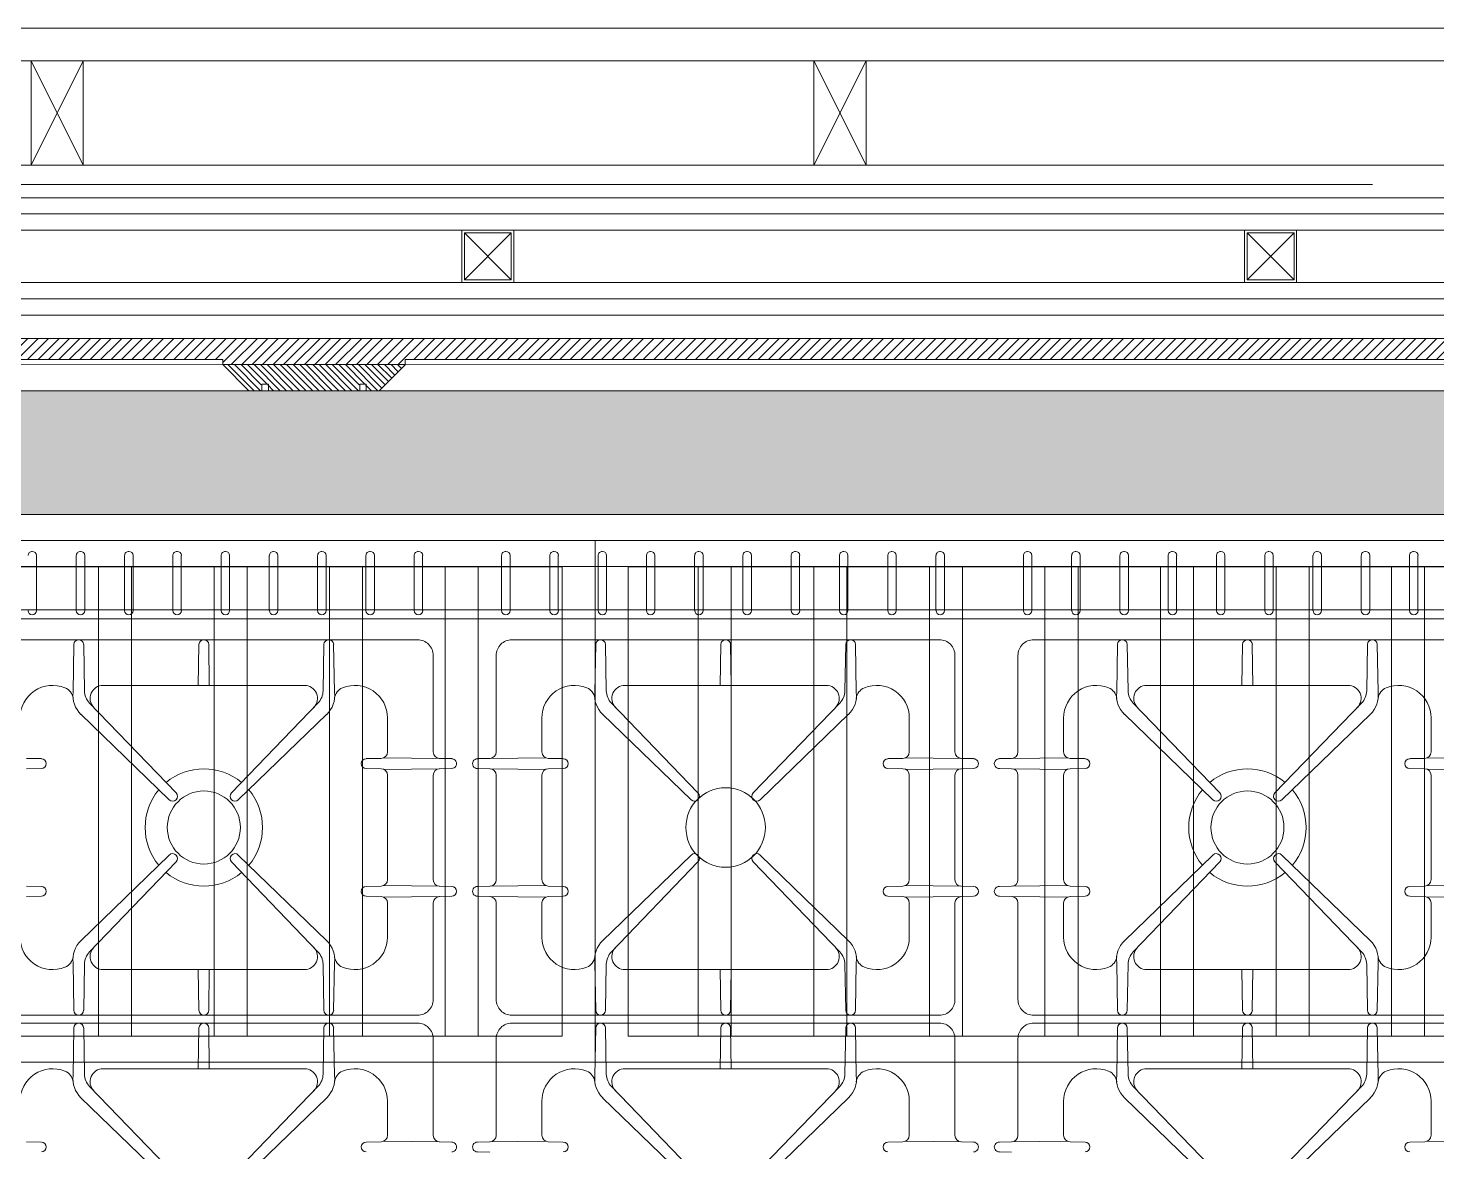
# Model space of a CAD drawing. Header units: millimetres. Extents: x 29001 to 40804, y -8833 to -5892.
# Drawn here: x 30478.8 to 30586.8, y -6644.9 to -6558.7 of the extents above; entities that cross this region are included whole.
import ezdxf

# ---------------------------------------------------------------- set-up
doc = ezdxf.new("R2010")
doc.units = ezdxf.units.MM
doc.layers.get('0').update_dxf_attribs({"lineweight": 0})
for name, color, linetype, lineweight in [('anahtar', 9, 'Continuous', 0), ('mutfak-Ekipman', 4, 'Continuous', 0), ('wipeout', 254, 'Continuous', 0), ('xxx_Auto_Duvar_Yesil Alcipan', 93, 'Continuous', 0), ('xxx_Auto_Kaplama_Ahşap', 34, 'Continuous', 0), ('xxx_Auto_Kaplama_Ahşap Tarama', 16, 'Continuous', 0), ('xxx_Auto_Kaplama_Ayna', 173, 'Continuous', 0), ('xxx_Auto_Kaplama_Mermer', 23, 'Continuous', 0), ('xxx_Auto_Kaplama_Mermer Tarama @ 1', 45, 'Continuous', 0), ('xxx_Auto_Konstruksiyon_Metal', 141, 'Continuous', 0), ('Y_DUVAR ALCIPAN', 6, 'Continuous', 0), ('Y_DUVAR KONST', 254, 'Continuous', 0)]:
    doc.layers.add(name, color=color, linetype=linetype, lineweight=lineweight)

# ---------------------------------------------------------------- blocks, each defined once
blk = doc.blocks.new('KUTU PROFIL 40X80')
for p, q in [((8, 0), (0, -4)), ((0, 0), (8, -4))]:
    blk.add_line(p, q)
blk.add_lwpolyline([(0, 0), (8, 0), (8, -4), (0, -4)], close=True)
blk = doc.blocks.new('40x40 kutu profil')
at = {"layer": 'xxx_Auto_Konstruksiyon_Metal'}
for points in [[(-1674.77, -595.98), (-1674.77, -599.98), (-1670.77, -599.98), (-1670.77, -595.98), (-1674.77, -595.98)], [(-1670.97, -596.18), (-1674.57, -599.78)], [(-1674.57, -596.18), (-1670.97, -599.78)]]:
    blk.add_lwpolyline(points, dxfattribs=at)
blk.add_lwpolyline([(-1674.57, -596.18), (-1674.57, -599.78), (-1670.97, -599.78), (-1670.97, -596.18)], close=True, dxfattribs=at)
blk = doc.blocks.new('TÜM LAYOOUT')
at = {"layer": 'xxx_Auto_Kaplama_Ahşap'}
h = blk.add_hatch(dxfattribs=at)
h.set_pattern_fill('JIS_WOOD', color=256, scale=0.8)
h.set_pattern_definition([(45, (-27117.531, 50085.9245), (-0.3999999993, 0.3999999993), [])])
h.paths.add_polyline_path([(1563.63, -260.75), (978.49, -260.75), (980.49, -262.75), (1563.63, -262.75)])
at = {"layer": 'xxx_Auto_Kaplama_Ahşap Tarama'}
h = blk.add_hatch(dxfattribs=at)
h.set_pattern_fill('JIS_WOOD', color=256, scale=0.5, angle=-90)
h.set_pattern_definition([(315, (103266.2942, 55924.2936), (0.2499999996, 0.2499999996), [])])
h.paths.add_polyline_path([(1351.9, -264.25), (1351.9, -264.75), (1350.9, -264.75), (1348.93, -262.75), (1362.9, -262.75), (1360.9, -264.75), (1359.9, -264.75), (1359.9, -264.25), (1359.4, -264.25), (1359.4, -264.75), (1352.4, -264.75), (1352.4, -264.25)])
at = {"color": 8, "true_color": 0x6e6e6e}
for p, q in [((1437.08, -248.95), (1287.22, -248.95)), ((1437.08, -248.95), (1395.58, -248.95)), ((1395.58, -248.95), (1395.58, -248.95)), ((1395.58, -248.95), (1395.58, -248.95)), ((1395.58, -248.95), (1437.08, -248.95)), ((1437.08, -248.95), (1437.08, -248.95)), ((1437.08, -248.95), (1437.08, -248.95))]:
    blk.add_line(p, q, dxfattribs=at)
at = {"layer": 'anahtar', "lineweight": 0}
for p, q in [((1478.26, -236.95), (912.26, -236.95)), ((1478.26, -239.45), (912.26, -239.45)), ((1478.26, -247.45), (912.26, -247.45)), ((1478.26, -249.95), (912.26, -249.95))]:
    blk.add_line(p, q, dxfattribs=at)
at = {"layer": 'xxx_Auto_Duvar_Yesil Alcipan', "linetype": 'Continuous'}
for p, q in [((912.26, -249.95), (1610.06, -249.95)), ((913.51, -251.2), (1610.06, -251.2)), ((913.51, -252.45), (1610.06, -252.45)), ((976.69, -256.45), (1610.06, -256.45)), ((976.69, -257.7), (1610.06, -257.7)), ((976.69, -258.95), (1610.06, -258.95))]:
    blk.add_line(p, q, dxfattribs=at)
at = {"layer": 'xxx_Auto_Kaplama_Ahşap', "linetype": 'Continuous'}
for p, q in [((980.49, -260.75), (1608.26, -260.75)), ((1606.26, -262.75), (980.49, -262.75))]:
    blk.add_line(p, q, dxfattribs=at)
at = {"layer": 'xxx_Auto_Kaplama_Ahşap'}
for points in [[(1610.06, -258.95), (976.69, -258.95), (978.49, -260.75), (1608.26, -260.75)], [(980.49, -262.75), (1606.26, -262.75), (1608.26, -260.75), (978.49, -260.75)]]:
    blk.add_lwpolyline(points, close=True, dxfattribs=at)
at = {"layer": 'xxx_Auto_Kaplama_Ahşap', "linetype": 'Continuous'}
blk.add_lwpolyline([(1362.95, -262.75), (1360.95, -264.75), (1359.95, -264.75), (1359.95, -264.25), (1359.45, -264.25), (1359.45, -264.75), (1352.45, -264.76), (1352.45, -264.25), (1351.95, -264.25), (1351.95, -264.75), (1350.95, -264.75), (1348.95, -262.75)], close=True, dxfattribs=at)
blk.add_lwpolyline([(1362.95, -262.75), (1360.95, -264.75), (1359.95, -264.75), (1359.95, -264.25), (1359.45, -264.25), (1359.45, -264.75), (1352.45, -264.76), (1352.45, -264.25), (1351.95, -264.25), (1351.95, -264.75), (1350.95, -264.75), (1348.95, -262.75)], close=True, dxfattribs=at)
at = {"layer": 'xxx_Auto_Kaplama_Ahşap Tarama'}
for points in [[(1349.95, -264.75), (1234.13, -264.75)], [(1604.26, -264.75), (1358.95, -264.75)]]:
    blk.add_lwpolyline(points, dxfattribs=at)
at = {"layer": 'xxx_Auto_Kaplama_Ayna'}
for points in [[(1237.8, -262.35), (1237.8, -262.75), (1348.95, -262.75), (1348.95, -262.35), (1237.8, -262.35)], [(1362.95, -262.35), (1362.95, -262.75), (1474.1, -262.75), (1474.1, -262.35), (1362.95, -262.35)]]:
    blk.add_lwpolyline(points, dxfattribs=at)
at = {"layer": 'Y_DUVAR ALCIPAN'}
for p, q in [((1478.26, -236.95), (912.26, -236.95)), ((1478.26, -239.45), (912.26, -239.45)), ((1478.26, -247.45), (912.26, -247.45)), ((1478.26, -249.95), (912.26, -249.95))]:
    blk.add_line(p, q, dxfattribs=at)
at = {"layer": 'xxx_Auto_Konstruksiyon_Metal', "rotation": 90}
for p in [(771.29, 1418.32), (831.29, 1418.32)]:
    blk.add_blockref('40x40 kutu profil', p, dxfattribs=at)
at = {"layer": 'Y_DUVAR KONST', "xscale": -1, "rotation": 270}
for p in [(1338.26, -247.45), (1398.26, -247.45)]:
    blk.add_blockref('KUTU PROFIL 40X80', p, dxfattribs=at)
for points in [[(1237.79, -262.36), (1237.79, -262.56), (1237.79, -262.76), (1348.95, -262.76), (1348.95, -262.35)], [(1362.94, -262.36), (1362.94, -262.56), (1362.94, -262.76), (1474.1, -262.76), (1474.1, -262.35)]]:
    blk.add_wipeout(points).dxf.layer = 'wipeout'
at = {"layer": 'xxx_Auto_Kaplama_Ayna'}
for points in [[(1237.79, -262.36), (1237.79, -262.76), (1348.95, -262.75), (1348.95, -262.35), (1237.79, -262.36)], [(1362.94, -262.36), (1362.94, -262.76), (1474.1, -262.75), (1474.1, -262.35), (1362.94, -262.36)]]:
    blk.add_lwpolyline(points, dxfattribs=at)
blk = doc.blocks.new('MOBİLYALAR')
at = {"layer": 'xxx_Auto_Kaplama_Mermer Tarama @ 1', "true_color": 0xb0a4a0}
h = blk.add_hatch(dxfattribs=at)
h.set_pattern_fill('DOTS', color=253, scale=1.5, angle=540)
h.set_pattern_definition([(180, (-40140.9034, 53191.863), (-1.190625, -2.38125), [0, -2.38125])])
edge = h.paths.add_edge_path()
edge.add_line((982.5, -264.75), (1603.84, -264.75))
edge.add_line((1603.84, -264.75), (1603.84, -274.25))
edge.add_line((1603.84, -274.25), (992.49, -274.25))
edge.add_line((992.49, -274.25), (992.49, -419.25))
edge.add_line((992.49, -419.25), (1027.49, -419.25))
edge.add_line((1027.49, -419.25), (1027.52, -441.86))
edge.add_line((1027.52, -441.86), (1027.52, -464.86))
edge.add_arc((1042.91, -463.89), 15.42, 183.5929, 227.6554)
edge.add_arc((1042.91, -463.89), 15.42, 227.6554, 260.3124)
edge.add_line((1040.32, -479.09), (1606.26, -480.75))
edge.add_line((1606.26, -480.75), (1606.26, -487.39))
edge.add_line((1606.26, -487.39), (1606.26, -502.74))
edge.add_arc((1578.23, -497.23), 28.56, 279.0097, 348.8638, ccw=False)
edge.add_line((1582.71, -525.43), (1523.71, -525.29))
edge.add_line((1523.71, -525.29), (1515.78, -525.28))
edge.add_line((1515.78, -525.28), (1008.96, -524.07))
edge.add_arc((1008.95, -497.57), 26.5, 183.3004, 270.0252, ccw=False)
edge.add_line((982.5, -499.09), (982.5, -264.75))
at = {"layer": 'xxx_Auto_Kaplama_Mermer'}
blk.add_lwpolyline([(982.5, -264.75), (1603.84, -264.75), (1603.84, -274.25), (992.49, -274.25), (992.49, -419.25), (1027.49, -419.25), (1027.52, -464.86), (1027.52, -464.86, 0.347843), (1040.32, -479.09), (1045.51, -479.09), (1606.26, -480.75), (1606.26, -494.04), (1606.26, -502.74, -0.138789), (1599.18, -516.47, -0.20399), (1582.71, -525.43), (1008.95, -524.06, -0.39745), (982.5, -499.09), (982.5, -264.75)], format="xyb", dxfattribs=at)
blk = doc.blocks.new('6 AÇIK ATEŞ OCAK 120.70')
at = {"color": 4}
for p, q in [((-11203.34, 12765.19), (-11203.34, 12845.19)), ((-11203.34, 12765.19), (-11203.34, 12845.19)), ((-11197.34, 12765.19), (-11197.34, 12845.19)), ((-11197.34, 12765.19), (-11197.34, 12845.19)), ((-11203.34, 12725.19), (-11203.34, 12765.19)), ((-11197.34, 12725.19), (-11197.34, 12765.19)), ((-11197.34, 12725.19), (-11197.34, 12765.19))]:
    blk.add_line(p, q, dxfattribs=at)
at = {"color": 251, "lineweight": 9}
for p, q in [((-11186.63, 12843.22), (-11186.68, 12838.98)), ((-11185.85, 12843.22), (-11185.8, 12838.98)), ((-11176.83, 12843.22), (-11176.88, 12838.98)), ((-11176.05, 12843.22), (-11176, 12838.98)), ((-11157.23, 12843.22), (-11157.28, 12838.98)), ((-11195.74, 12841.57), (-11195.74, 12825.19)), ((-11166.94, 12841.57), (-11166.94, 12825.19)), ((-11166.34, 12841.57), (-11166.34, 12825.19)), ((-11189.74, 12839.27), (-11187.14, 12839.27)), ((-11185.35, 12839.27), (-11177.34, 12839.27)), ((-11175.55, 12839.27), (-11172.94, 12839.27)), ((-11160.34, 12839.27), (-11157.74, 12839.27)), ((-11197.97, 12838.26), (-11202.19, 12838.26)), ((-11197.97, 12838.26), (-11202.19, 12838.26)), ((-11186.62, 12837.63), (-11186.64, 12838.78)), ((-11185.87, 12837.63), (-11185.85, 12838.78)), ((-11176.82, 12837.63), (-11176.84, 12838.78)), ((-11176.07, 12837.63), (-11176.05, 12838.78)), ((-11157.22, 12837.63), (-11157.24, 12838.78)), ((-11197.97, 12837.61), (-11202.19, 12837.61)), ((-11195.37, 12835.14), (-11191.71, 12835.2)), ((-11167.32, 12835.14), (-11170.97, 12835.2)), ((-11165.97, 12835.14), (-11162.31, 12835.2)), ((-11197.97, 12834.56), (-11202.19, 12834.56)), ((-11197.97, 12834.56), (-11202.19, 12834.56)), ((-11197.97, 12833.91), (-11202.19, 12833.91)), ((-11195.37, 12834.39), (-11191.83, 12834.33)), ((-11190.88, 12833.94), (-11183.99, 12827.3)), ((-11190.02, 12834.61), (-11183.46, 12827.83)), ((-11172.66, 12834.61), (-11179.23, 12827.83)), ((-11178.7, 12827.3), (-11171.8, 12833.94)), ((-11167.32, 12834.39), (-11170.85, 12834.33)), ((-11165.97, 12834.39), (-11162.43, 12834.33)), ((-11161.48, 12833.94), (-11154.59, 12827.3)), ((-11160.62, 12834.61), (-11154.06, 12827.83)), ((-11192.24, 12817.47), (-11192.24, 12832.9)), ((-11170.44, 12817.47), (-11170.44, 12832.9)), ((-11162.84, 12817.47), (-11162.84, 12832.9)), ((-11197.97, 12830.86), (-11202.19, 12830.86)), ((-11197.97, 12830.86), (-11202.19, 12830.86)), ((-11197.97, 12830.21), (-11202.19, 12830.21)), ((-11197.97, 12827.16), (-11202.19, 12827.16)), ((-11197.97, 12827.16), (-11202.19, 12827.16)), ((-11197.97, 12826.51), (-11202.19, 12826.51)), ((-11195.74, 12808.8), (-11195.74, 12825.19)), ((-11195.37, 12825.56), (-11192.24, 12825.61)), ((-11167.32, 12825.56), (-11170.44, 12825.61)), ((-11166.94, 12808.8), (-11166.94, 12825.19)), ((-11166.34, 12808.8), (-11166.34, 12825.19)), ((-11165.97, 12825.56), (-11162.84, 12825.61)), ((-11195.37, 12824.81), (-11192.24, 12824.76)), ((-11167.32, 12824.81), (-11170.44, 12824.76)), ((-11165.97, 12824.81), (-11162.84, 12824.76)), ((-11197.97, 12823.46), (-11202.19, 12823.46)), ((-11197.97, 12823.46), (-11202.19, 12823.46)), ((-11190.88, 12816.43), (-11183.99, 12823.07)), ((-11178.7, 12823.07), (-11171.8, 12816.43)), ((-11161.48, 12816.43), (-11154.59, 12823.07)), ((-11197.97, 12822.81), (-11202.19, 12822.81)), ((-11190.02, 12815.76), (-11183.46, 12822.54)), ((-11172.66, 12815.76), (-11179.23, 12822.54)), ((-11160.62, 12815.76), (-11154.06, 12822.54)), ((-11197.97, 12819.76), (-11202.19, 12819.76)), ((-11197.97, 12819.76), (-11202.19, 12819.76)), ((-11197.97, 12819.11), (-11202.19, 12819.11)), ((-11197.97, 12816.06), (-11202.19, 12816.06)), ((-11197.97, 12816.06), (-11202.19, 12816.06)), ((-11197.97, 12815.41), (-11202.19, 12815.41)), ((-11195.37, 12815.98), (-11191.83, 12816.04)), ((-11167.32, 12815.98), (-11170.85, 12816.04)), ((-11165.97, 12815.98), (-11162.43, 12816.04)), ((-11195.37, 12815.23), (-11191.71, 12815.17)), ((-11167.32, 12815.23), (-11170.97, 12815.17)), ((-11165.97, 12815.23), (-11162.31, 12815.17)), ((-11197.97, 12812.36), (-11202.19, 12812.36)), ((-11197.97, 12812.36), (-11202.19, 12812.36)), ((-11186.62, 12812.74), (-11186.64, 12811.59)), ((-11185.87, 12812.74), (-11185.85, 12811.59)), ((-11176.82, 12812.74), (-11176.84, 12811.59)), ((-11176.07, 12812.74), (-11176.05, 12811.59)), ((-11157.22, 12812.74), (-11157.24, 12811.59)), ((-11197.97, 12811.71), (-11202.19, 12811.71)), ((-11189.73, 12811.1), (-11187.14, 12811.1)), ((-11186.63, 12807.15), (-11186.68, 12811.39)), ((-11185.85, 12807.15), (-11185.8, 12811.39)), ((-11185.35, 12811.1), (-11177.34, 12811.1)), ((-11176.83, 12807.15), (-11176.88, 12811.39)), ((-11176.05, 12807.15), (-11176, 12811.39)), ((-11175.55, 12811.1), (-11172.94, 12811.1)), ((-11160.33, 12811.1), (-11157.74, 12811.1)), ((-11157.23, 12807.15), (-11157.28, 12811.39)), ((-11197.97, 12808.66), (-11202.19, 12808.66)), ((-11197.97, 12808.01), (-11202.19, 12808.01)), ((-11194.54, 12807.6), (-11187.13, 12807.6)), ((-11186.62, 12806.17), (-11186.63, 12807.11)), ((-11185.87, 12806.17), (-11185.85, 12807.11)), ((-11185.35, 12807.6), (-11177.33, 12807.6)), ((-11176.82, 12806.17), (-11176.83, 12807.11)), ((-11176.07, 12806.17), (-11176.05, 12807.11)), ((-11175.55, 12807.6), (-11168.15, 12807.6)), ((-11165.14, 12807.6), (-11157.73, 12807.6)), ((-11157.22, 12806.17), (-11157.23, 12807.11)), ((-11156.47, 12806.17), (-11156.45, 12807.11)), ((-11186.62, 12804.19), (-11186.63, 12803.26)), ((-11185.87, 12804.19), (-11185.85, 12803.26)), ((-11176.82, 12804.19), (-11176.83, 12803.26)), ((-11176.07, 12804.19), (-11176.05, 12803.26)), ((-11157.22, 12804.19), (-11157.23, 12803.26)), ((-11194.54, 12802.77), (-11187.13, 12802.77)), ((-11186.63, 12803.22), (-11186.68, 12798.98)), ((-11185.85, 12803.22), (-11185.8, 12798.98)), ((-11185.35, 12802.77), (-11177.33, 12802.77)), ((-11176.83, 12803.22), (-11176.88, 12798.98)), ((-11176.05, 12803.22), (-11176, 12798.98)), ((-11175.55, 12802.77), (-11168.15, 12802.77)), ((-11165.14, 12802.77), (-11157.73, 12802.77)), ((-11157.23, 12803.22), (-11157.28, 12798.98)), ((-11197.97, 12801.96), (-11202.19, 12801.96)), ((-11197.97, 12801.96), (-11202.19, 12801.96)), ((-11197.97, 12801.31), (-11202.19, 12801.31)), ((-11195.74, 12801.57), (-11195.74, 12785.19)), ((-11166.94, 12801.57), (-11166.94, 12785.19)), ((-11166.34, 12801.57), (-11166.34, 12785.19)), ((-11189.74, 12799.27), (-11187.14, 12799.27)), ((-11185.35, 12799.27), (-11177.34, 12799.27)), ((-11175.55, 12799.27), (-11172.94, 12799.27)), ((-11160.34, 12799.27), (-11157.74, 12799.27)), ((-11197.97, 12798.26), (-11202.19, 12798.26)), ((-11197.97, 12798.26), (-11202.19, 12798.26)), ((-11186.62, 12797.63), (-11186.64, 12798.78)), ((-11185.87, 12797.63), (-11185.85, 12798.78)), ((-11176.82, 12797.63), (-11176.84, 12798.78)), ((-11176.07, 12797.63), (-11176.05, 12798.78)), ((-11157.22, 12797.63), (-11157.24, 12798.78)), ((-11197.97, 12797.61), (-11202.19, 12797.61)), ((-11195.37, 12795.14), (-11191.71, 12795.2)), ((-11167.32, 12795.14), (-11170.97, 12795.2)), ((-11165.97, 12795.14), (-11162.31, 12795.2)), ((-11197.97, 12794.56), (-11202.19, 12794.56)), ((-11197.97, 12794.56), (-11202.19, 12794.56)), ((-11197.97, 12793.91), (-11202.19, 12793.91)), ((-11195.37, 12794.39), (-11191.83, 12794.33)), ((-11190.88, 12793.94), (-11183.99, 12787.3)), ((-11190.02, 12794.61), (-11183.46, 12787.83)), ((-11172.66, 12794.61), (-11179.23, 12787.83)), ((-11178.7, 12787.3), (-11171.8, 12793.94)), ((-11167.32, 12794.39), (-11170.85, 12794.33)), ((-11165.97, 12794.39), (-11162.43, 12794.33)), ((-11161.48, 12793.94), (-11154.59, 12787.3)), ((-11160.62, 12794.61), (-11154.06, 12787.83)), ((-11192.24, 12777.47), (-11192.24, 12792.9)), ((-11170.44, 12777.47), (-11170.44, 12792.9)), ((-11162.84, 12777.47), (-11162.84, 12792.9)), ((-11197.97, 12790.86), (-11202.19, 12790.86)), ((-11197.97, 12790.86), (-11202.19, 12790.86)), ((-11197.97, 12790.21), (-11202.19, 12790.21)), ((-11197.97, 12787.16), (-11202.19, 12787.16)), ((-11197.97, 12787.16), (-11202.19, 12787.16)), ((-11197.97, 12786.51), (-11202.19, 12786.51)), ((-11195.74, 12768.8), (-11195.74, 12785.19)), ((-11195.37, 12785.56), (-11192.24, 12785.61)), ((-11167.32, 12785.56), (-11170.44, 12785.61)), ((-11166.94, 12768.8), (-11166.94, 12785.19)), ((-11166.34, 12768.8), (-11166.34, 12785.19)), ((-11165.97, 12785.56), (-11162.84, 12785.61)), ((-11195.37, 12784.81), (-11192.24, 12784.76)), ((-11167.32, 12784.81), (-11170.44, 12784.76)), ((-11165.97, 12784.81), (-11162.84, 12784.76)), ((-11197.97, 12783.46), (-11202.19, 12783.46)), ((-11197.97, 12783.46), (-11202.19, 12783.46)), ((-11190.88, 12776.43), (-11183.99, 12783.07)), ((-11178.7, 12783.07), (-11171.8, 12776.43)), ((-11161.48, 12776.43), (-11154.59, 12783.07)), ((-11197.97, 12782.81), (-11202.19, 12782.81)), ((-11190.02, 12775.76), (-11183.46, 12782.54)), ((-11172.66, 12775.76), (-11179.23, 12782.54)), ((-11160.62, 12775.76), (-11154.06, 12782.54)), ((-11197.97, 12779.76), (-11202.19, 12779.76)), ((-11197.97, 12779.76), (-11202.19, 12779.76)), ((-11197.97, 12779.11), (-11202.19, 12779.11)), ((-11197.97, 12776.06), (-11202.19, 12776.06)), ((-11197.97, 12776.06), (-11202.19, 12776.06)), ((-11197.97, 12775.41), (-11202.19, 12775.41)), ((-11195.37, 12775.98), (-11191.83, 12776.04)), ((-11167.32, 12775.98), (-11170.85, 12776.04)), ((-11165.97, 12775.98), (-11162.43, 12776.04)), ((-11195.37, 12775.23), (-11191.71, 12775.17)), ((-11167.32, 12775.23), (-11170.97, 12775.17)), ((-11165.97, 12775.23), (-11162.31, 12775.17)), ((-11197.97, 12772.36), (-11202.19, 12772.36)), ((-11197.97, 12772.36), (-11202.19, 12772.36)), ((-11186.62, 12772.74), (-11186.64, 12771.59)), ((-11185.87, 12772.74), (-11185.85, 12771.59)), ((-11176.82, 12772.74), (-11176.84, 12771.59)), ((-11176.07, 12772.74), (-11176.05, 12771.59)), ((-11157.22, 12772.74), (-11157.24, 12771.59)), ((-11197.97, 12771.71), (-11202.19, 12771.71)), ((-11189.73, 12771.1), (-11187.14, 12771.1)), ((-11186.63, 12767.15), (-11186.68, 12771.39)), ((-11185.85, 12767.15), (-11185.8, 12771.39)), ((-11185.35, 12771.1), (-11177.34, 12771.1)), ((-11176.83, 12767.15), (-11176.88, 12771.39)), ((-11176.05, 12767.15), (-11176, 12771.39)), ((-11175.55, 12771.1), (-11172.94, 12771.1)), ((-11160.33, 12771.1), (-11157.74, 12771.1)), ((-11157.23, 12767.15), (-11157.28, 12771.39)), ((-11197.97, 12768.66), (-11202.19, 12768.66)), ((-11197.97, 12768.01), (-11202.19, 12768.01)), ((-11194.54, 12767.6), (-11187.13, 12767.6)), ((-11186.62, 12766.17), (-11186.63, 12767.11)), ((-11185.87, 12766.17), (-11185.85, 12767.11)), ((-11185.35, 12767.6), (-11177.33, 12767.6)), ((-11176.82, 12766.17), (-11176.83, 12767.11)), ((-11176.07, 12766.17), (-11176.05, 12767.11)), ((-11175.55, 12767.6), (-11168.15, 12767.6)), ((-11165.14, 12767.6), (-11157.73, 12767.6)), ((-11157.22, 12766.17), (-11157.23, 12767.11)), ((-11156.47, 12766.17), (-11156.45, 12767.11)), ((-11186.62, 12764.19), (-11186.63, 12763.26)), ((-11185.87, 12764.19), (-11185.85, 12763.26)), ((-11176.82, 12764.19), (-11176.83, 12763.26)), ((-11176.07, 12764.19), (-11176.05, 12763.26)), ((-11157.22, 12764.19), (-11157.23, 12763.26)), ((-11194.54, 12762.77), (-11187.13, 12762.77)), ((-11186.63, 12763.22), (-11186.68, 12758.98)), ((-11185.85, 12763.22), (-11185.8, 12758.98)), ((-11185.35, 12762.77), (-11177.33, 12762.77)), ((-11176.83, 12763.22), (-11176.88, 12758.98)), ((-11176.05, 12763.22), (-11176, 12758.98)), ((-11175.55, 12762.77), (-11168.15, 12762.77)), ((-11165.14, 12762.77), (-11157.73, 12762.77)), ((-11157.23, 12763.22), (-11157.28, 12758.98)), ((-11197.97, 12761.96), (-11202.19, 12761.96)), ((-11197.97, 12761.96), (-11202.19, 12761.96)), ((-11195.74, 12761.57), (-11195.74, 12745.19)), ((-11166.94, 12761.57), (-11166.94, 12745.19)), ((-11166.34, 12761.57), (-11166.34, 12745.19)), ((-11197.97, 12761.31), (-11202.19, 12761.31)), ((-11189.74, 12759.27), (-11187.14, 12759.27)), ((-11185.35, 12759.27), (-11177.34, 12759.27)), ((-11175.55, 12759.27), (-11172.94, 12759.27)), ((-11160.34, 12759.27), (-11157.74, 12759.27)), ((-11197.97, 12758.26), (-11202.19, 12758.26)), ((-11197.97, 12758.26), (-11202.19, 12758.26)), ((-11186.62, 12757.63), (-11186.64, 12758.78)), ((-11185.87, 12757.63), (-11185.85, 12758.78)), ((-11176.82, 12757.63), (-11176.84, 12758.78)), ((-11176.07, 12757.63), (-11176.05, 12758.78)), ((-11157.22, 12757.63), (-11157.24, 12758.78)), ((-11197.97, 12757.61), (-11202.19, 12757.61)), ((-11195.37, 12755.14), (-11191.71, 12755.2)), ((-11167.32, 12755.14), (-11170.97, 12755.2)), ((-11165.97, 12755.14), (-11162.31, 12755.2)), ((-11197.97, 12754.56), (-11202.19, 12754.56)), ((-11197.97, 12754.56), (-11202.19, 12754.56)), ((-11197.97, 12753.91), (-11202.19, 12753.91)), ((-11195.37, 12754.39), (-11191.83, 12754.33)), ((-11190.88, 12753.94), (-11183.99, 12747.3)), ((-11190.02, 12754.61), (-11183.46, 12747.83)), ((-11172.66, 12754.61), (-11179.23, 12747.83)), ((-11178.7, 12747.3), (-11171.8, 12753.94)), ((-11167.32, 12754.39), (-11170.85, 12754.33)), ((-11165.97, 12754.39), (-11162.43, 12754.33)), ((-11161.48, 12753.94), (-11154.59, 12747.3)), ((-11160.62, 12754.61), (-11154.06, 12747.83)), ((-11192.24, 12737.47), (-11192.24, 12752.9)), ((-11170.44, 12737.47), (-11170.44, 12752.9)), ((-11162.84, 12737.47), (-11162.84, 12752.9)), ((-11197.97, 12750.86), (-11202.19, 12750.86)), ((-11197.97, 12750.86), (-11202.19, 12750.86)), ((-11197.97, 12750.21), (-11202.19, 12750.21)), ((-11197.97, 12747.16), (-11202.19, 12747.16)), ((-11197.97, 12747.16), (-11202.19, 12747.16)), ((-11197.97, 12746.51), (-11202.19, 12746.51)), ((-11195.74, 12728.8), (-11195.74, 12745.19)), ((-11195.37, 12745.56), (-11192.24, 12745.61)), ((-11167.32, 12745.56), (-11170.44, 12745.61)), ((-11166.94, 12728.8), (-11166.94, 12745.19)), ((-11166.34, 12728.8), (-11166.34, 12745.19)), ((-11165.97, 12745.56), (-11162.84, 12745.61)), ((-11195.37, 12744.81), (-11192.24, 12744.76)), ((-11167.32, 12744.81), (-11170.44, 12744.76)), ((-11165.97, 12744.81), (-11162.84, 12744.76)), ((-11197.97, 12743.46), (-11202.19, 12743.46)), ((-11197.97, 12743.46), (-11202.19, 12743.46)), ((-11190.88, 12736.43), (-11183.99, 12743.07)), ((-11178.7, 12743.07), (-11171.8, 12736.43)), ((-11161.48, 12736.43), (-11154.59, 12743.07)), ((-11197.97, 12742.81), (-11202.19, 12742.81)), ((-11190.02, 12735.76), (-11183.46, 12742.54)), ((-11172.66, 12735.76), (-11179.23, 12742.54)), ((-11160.62, 12735.76), (-11154.06, 12742.54)), ((-11197.97, 12739.76), (-11202.19, 12739.76)), ((-11197.97, 12739.76), (-11202.19, 12739.76)), ((-11197.97, 12739.11), (-11202.19, 12739.11)), ((-11197.97, 12736.06), (-11202.19, 12736.06)), ((-11197.97, 12736.06), (-11202.19, 12736.06)), ((-11195.37, 12735.98), (-11191.83, 12736.04)), ((-11167.32, 12735.98), (-11170.85, 12736.04)), ((-11165.97, 12735.98), (-11162.43, 12736.04)), ((-11197.97, 12735.41), (-11202.19, 12735.41)), ((-11195.37, 12735.23), (-11191.71, 12735.17)), ((-11167.32, 12735.23), (-11170.97, 12735.17)), ((-11165.97, 12735.23), (-11162.31, 12735.17)), ((-11197.97, 12732.36), (-11202.19, 12732.36)), ((-11197.97, 12732.36), (-11202.19, 12732.36)), ((-11186.62, 12732.74), (-11186.64, 12731.59)), ((-11185.87, 12732.74), (-11185.85, 12731.59)), ((-11176.82, 12732.74), (-11176.84, 12731.59)), ((-11176.07, 12732.74), (-11176.05, 12731.59)), ((-11157.22, 12732.74), (-11157.24, 12731.59))]:
    blk.add_line(p, q, dxfattribs=at)
at = {"color": 4, "linetype": 'Continuous'}
blk.add_line((-11203.34, 12765.19), (-11203.34, 12725.19), dxfattribs=at)
at = {"color": 251, "lineweight": 9}
for centre, radius in [((-11181.34, 12825.19), 2.8), ((-11181.34, 12785.19), 3.05), ((-11181.34, 12745.19), 2.8)]:
    blk.add_circle(centre, radius, dxfattribs=at)
for centre, radius, start, end in [((-11189.74, 12836.77), 2.5, 90, 202.1832), ((-11187.14, 12838.77), 0.5, 1.0489, 90), ((-11185.35, 12838.77), 0.5, 90, 178.9511), ((-11177.34, 12838.77), 0.5, 1.0489, 90), ((-11175.55, 12838.77), 0.5, 90, 178.9511), ((-11172.94, 12836.77), 2.5, 337.8166, 90), ((-11160.34, 12836.77), 2.5, 90, 202.1832), ((-11157.74, 12838.77), 0.5, 1.0489, 90), ((-11202.19, 12837.94), 0.325, 90, 180), ((-11197.97, 12837.94), 0.325, 0, 90), ((-11202.19, 12837.94), 0.325, 180, 270), ((-11197.97, 12837.94), 0.325, 270, 0), ((-11186.24, 12837.63), 0.374, 180, 0), ((-11176.44, 12837.63), 0.374, 180, 0), ((-11156.84, 12837.63), 0.374, 180, 0), ((-11195.37, 12834.77), 0.374, 90, 270), ((-11191.13, 12836.2), 1, 202.1832, 263.6848), ((-11191.46, 12833.22), 2, 43.8771, 97.1708), ((-11171.22, 12833.22), 2, 82.8292, 135.9258), ((-11171.55, 12836.2), 1, 276.316, 337.8166), ((-11167.32, 12834.77), 0.374, 270, 90), ((-11165.97, 12834.77), 0.374, 90, 270), ((-11161.73, 12836.2), 1, 202.1832, 263.6848), ((-11162.06, 12833.22), 2, 43.8771, 97.1708), ((-11202.19, 12834.24), 0.325, 90, 180), ((-11202.19, 12834.24), 0.325, 180, 270), ((-11197.97, 12834.24), 0.325, 0, 90), ((-11197.97, 12834.24), 0.325, 270, 0), ((-11191.24, 12832.9), 1, 46.0776, 180), ((-11191.85, 12832.93), 1.4, 46.0776, 89.0213), ((-11171.44, 12832.9), 1, 0, 133.9226), ((-11170.83, 12832.93), 1.4, 90.9787, 133.9226), ((-11161.84, 12832.9), 1, 46.0776, 180), ((-11162.45, 12832.93), 1.4, 46.0776, 89.0213), ((-11202.19, 12830.54), 0.325, 90, 180), ((-11202.19, 12830.54), 0.325, 180, 270), ((-11197.97, 12830.54), 0.325, 0, 90), ((-11197.97, 12830.54), 0.325, 270, 0), ((-11181.34, 12825.19), 4.5, 50.0116, 129.9884), ((-11181.34, 12825.19), 4.5, 140.0118, 219.9882), ((-11183.73, 12827.57), 0.374, 225.9997, 44.0003), ((-11178.96, 12827.57), 0.374, 135.9997, 314.0003), ((-11181.34, 12825.19), 4.5, 320.0118, 39.9883), ((-11202.19, 12826.84), 0.325, 90, 180), ((-11202.19, 12826.84), 0.325, 180, 270), ((-11197.97, 12826.84), 0.325, 0, 90), ((-11197.97, 12826.84), 0.325, 270, 0), ((-11195.37, 12825.19), 0.374, 90, 270), ((-11167.32, 12825.19), 0.374, 270, 90), ((-11165.97, 12825.19), 0.374, 90, 270), ((-11202.19, 12823.14), 0.325, 90, 180), ((-11202.19, 12823.14), 0.325, 180, 270), ((-11197.97, 12823.14), 0.325, 0, 90), ((-11197.97, 12823.14), 0.325, 270, 0), ((-11183.73, 12822.8), 0.374, 315.9997, 134.0003), ((-11178.96, 12822.8), 0.374, 45.9997, 224.0003), ((-11181.34, 12825.19), 4.5, 230.0116, 309.9883), ((-11202.19, 12819.44), 0.325, 90, 180), ((-11197.97, 12819.44), 0.325, 0, 90), ((-11202.19, 12819.44), 0.325, 180, 270), ((-11197.97, 12819.44), 0.325, 270, 0), ((-11191.24, 12817.47), 1, 180, 313.9224), ((-11191.85, 12817.44), 1.4, 270.9787, 313.9224), ((-11171.44, 12817.47), 1, 226.0774, 0), ((-11170.83, 12817.44), 1.4, 226.0774, 269.0213), ((-11161.84, 12817.47), 1, 180, 313.9224), ((-11162.45, 12817.44), 1.4, 270.9787, 313.9224), ((-11202.19, 12815.74), 0.325, 90, 180), ((-11202.19, 12815.74), 0.325, 180, 270), ((-11197.97, 12815.74), 0.325, 0, 90), ((-11197.97, 12815.74), 0.325, 270, 0), ((-11195.37, 12815.6), 0.374, 90, 270), ((-11191.46, 12817.15), 2, 262.829, 316.1229), ((-11171.22, 12817.15), 2, 224.0742, 277.171), ((-11167.32, 12815.6), 0.374, 270, 90), ((-11165.97, 12815.6), 0.374, 90, 270), ((-11162.06, 12817.15), 2, 262.829, 316.1229), ((-11189.74, 12813.6), 2.5, 157.8154, 270.2712), ((-11191.13, 12814.17), 1, 96.3162, 157.8154), ((-11172.94, 12813.6), 2.5, 270, 22.1833), ((-11171.55, 12814.17), 1, 22.1833, 83.6843), ((-11160.34, 12813.6), 2.5, 157.8154, 270.2712), ((-11161.73, 12814.17), 1, 96.3162, 157.8154), ((-11202.19, 12812.04), 0.325, 90, 180), ((-11197.97, 12812.04), 0.325, 0, 90), ((-11186.24, 12812.74), 0.374, 0, 180), ((-11176.44, 12812.74), 0.374, 0, 180), ((-11156.84, 12812.74), 0.374, 0, 180), ((-11202.19, 12812.04), 0.325, 180, 270), ((-11197.97, 12812.04), 0.325, 270, 0), ((-11187.14, 12811.6), 0.5, 270, 358.9511), ((-11185.35, 12811.6), 0.5, 181.0489, 270), ((-11177.34, 12811.6), 0.5, 270, 358.9511), ((-11175.55, 12811.6), 0.5, 181.0489, 270), ((-11157.74, 12811.6), 0.5, 270, 358.9511), ((-11202.19, 12808.34), 0.325, 90, 180), ((-11202.19, 12808.34), 0.325, 180, 270), ((-11197.97, 12808.34), 0.325, 0, 90), ((-11197.97, 12808.34), 0.325, 270, 0), ((-11194.54, 12808.8), 1.2, 180, 270.1938), ((-11168.14, 12808.8), 1.2, 269.8062, 0), ((-11165.14, 12808.8), 1.2, 180, 270.1938), ((-11187.13, 12807.1), 0.5, 0.8001, 90), ((-11185.35, 12807.1), 0.5, 90, 179.1978), ((-11177.33, 12807.1), 0.5, 0.8001, 90), ((-11175.55, 12807.1), 0.5, 90, 179.1978), ((-11157.73, 12807.1), 0.5, 0.8001, 90), ((-11186.24, 12806.16), 0.374, 178.6721, 1.3397), ((-11176.44, 12806.16), 0.374, 178.6721, 1.3292), ((-11156.84, 12806.16), 0.374, 178.6721, 1.3397), ((-11186.24, 12804.19), 0.374, 359.7967, 180), ((-11176.44, 12804.19), 0.374, 0, 180), ((-11156.84, 12804.19), 0.374, 359.7967, 180), ((-11194.54, 12801.57), 1.2, 89.8062, 180), ((-11187.13, 12803.27), 0.5, 270, 359.1142), ((-11185.35, 12803.27), 0.5, 180.7854, 270), ((-11177.33, 12803.27), 0.5, 270, 359.1999), ((-11175.55, 12803.27), 0.5, 180.8022, 270), ((-11168.14, 12801.57), 1.2, 0, 90.1938), ((-11165.14, 12801.57), 1.2, 89.8062, 180), ((-11157.73, 12803.27), 0.5, 270, 359.1142), ((-11202.19, 12801.64), 0.325, 90, 180), ((-11202.19, 12801.64), 0.325, 180, 270), ((-11197.97, 12801.64), 0.325, 0, 90), ((-11197.97, 12801.64), 0.325, 270, 0), ((-11189.74, 12796.77), 2.5, 90, 202.1832), ((-11187.14, 12798.77), 0.5, 1.0489, 90), ((-11185.35, 12798.77), 0.5, 90, 178.9511), ((-11177.34, 12798.77), 0.5, 1.0489, 90), ((-11175.55, 12798.77), 0.5, 90, 178.9511), ((-11172.94, 12796.77), 2.5, 337.8166, 90), ((-11160.34, 12796.77), 2.5, 90, 202.1832), ((-11157.74, 12798.77), 0.5, 1.0489, 90), ((-11202.19, 12797.94), 0.325, 90, 180), ((-11197.97, 12797.94), 0.325, 0, 90), ((-11202.19, 12797.94), 0.325, 180, 270), ((-11197.97, 12797.94), 0.325, 270, 0), ((-11186.24, 12797.63), 0.374, 180, 0), ((-11176.44, 12797.63), 0.374, 180, 0), ((-11156.84, 12797.63), 0.374, 180, 0), ((-11195.37, 12794.77), 0.374, 90, 270), ((-11191.13, 12796.2), 1, 202.1832, 263.6848), ((-11191.46, 12793.22), 2, 43.8771, 97.1708), ((-11171.22, 12793.22), 2, 82.8292, 135.9258), ((-11171.55, 12796.2), 1, 276.316, 337.8166), ((-11167.32, 12794.77), 0.374, 270, 90), ((-11165.97, 12794.77), 0.374, 90, 270), ((-11161.73, 12796.2), 1, 202.1832, 263.6848), ((-11162.06, 12793.22), 2, 43.8771, 97.1708), ((-11202.19, 12794.24), 0.325, 90, 180), ((-11202.19, 12794.24), 0.325, 180, 270), ((-11197.97, 12794.24), 0.325, 0, 90), ((-11197.97, 12794.24), 0.325, 270, 0), ((-11191.24, 12792.9), 1, 46.0776, 180), ((-11191.85, 12792.93), 1.4, 46.0776, 89.0213), ((-11171.44, 12792.9), 1, 0, 133.9226), ((-11170.83, 12792.93), 1.4, 90.9787, 133.9226), ((-11161.84, 12792.9), 1, 46.0776, 180), ((-11162.45, 12792.93), 1.4, 46.0776, 89.0213), ((-11202.19, 12790.54), 0.325, 90, 180), ((-11202.19, 12790.54), 0.325, 180, 270), ((-11197.97, 12790.54), 0.325, 0, 90), ((-11197.97, 12790.54), 0.325, 270, 0), ((-11183.73, 12787.57), 0.374, 225.9997, 44.0003), ((-11178.96, 12787.57), 0.374, 135.9997, 314.0003), ((-11202.19, 12786.84), 0.325, 90, 180), ((-11202.19, 12786.84), 0.325, 180, 270), ((-11197.97, 12786.84), 0.325, 0, 90), ((-11197.97, 12786.84), 0.325, 270, 0), ((-11195.37, 12785.19), 0.374, 90, 270), ((-11167.32, 12785.19), 0.374, 270, 90), ((-11165.97, 12785.19), 0.374, 90, 270), ((-11202.19, 12783.14), 0.325, 90, 180), ((-11202.19, 12783.14), 0.325, 180, 270), ((-11197.97, 12783.14), 0.325, 0, 90), ((-11197.97, 12783.14), 0.325, 270, 0), ((-11183.73, 12782.8), 0.374, 315.9997, 134.0003), ((-11178.96, 12782.8), 0.374, 45.9997, 224.0003), ((-11202.19, 12779.44), 0.325, 90, 180), ((-11197.97, 12779.44), 0.325, 0, 90), ((-11202.19, 12779.44), 0.325, 180, 270), ((-11197.97, 12779.44), 0.325, 270, 0), ((-11191.24, 12777.47), 1, 180, 313.9224), ((-11171.44, 12777.47), 1, 226.0774, 0), ((-11161.84, 12777.47), 1, 180, 313.9224), ((-11202.19, 12775.74), 0.325, 90, 180), ((-11202.19, 12775.74), 0.325, 180, 270), ((-11197.97, 12775.74), 0.325, 0, 90), ((-11197.97, 12775.74), 0.325, 270, 0), ((-11195.37, 12775.6), 0.374, 90, 270), ((-11191.85, 12777.44), 1.4, 270.9787, 313.9224), ((-11191.46, 12777.15), 2, 262.829, 316.1229), ((-11171.22, 12777.15), 2, 224.0742, 277.171), ((-11170.83, 12777.44), 1.4, 226.0774, 269.0213), ((-11167.32, 12775.6), 0.374, 270, 90), ((-11165.97, 12775.6), 0.374, 90, 270), ((-11162.45, 12777.44), 1.4, 270.9787, 313.9224), ((-11162.06, 12777.15), 2, 262.829, 316.1229), ((-11189.74, 12773.6), 2.5, 157.8154, 270.2712), ((-11191.13, 12774.17), 1, 96.3162, 157.8154), ((-11172.94, 12773.6), 2.5, 270, 22.1833), ((-11171.55, 12774.17), 1, 22.1833, 83.6843), ((-11160.34, 12773.6), 2.5, 157.8154, 270.2712), ((-11161.73, 12774.17), 1, 96.3162, 157.8154), ((-11202.19, 12772.04), 0.325, 90, 180), ((-11197.97, 12772.04), 0.325, 0, 90), ((-11186.24, 12772.74), 0.374, 0, 180), ((-11176.44, 12772.74), 0.374, 0, 180), ((-11156.84, 12772.74), 0.374, 0, 180), ((-11202.19, 12772.04), 0.325, 180, 270), ((-11197.97, 12772.04), 0.325, 270, 0), ((-11187.14, 12771.6), 0.5, 270, 358.9511), ((-11185.35, 12771.6), 0.5, 181.0489, 270), ((-11177.34, 12771.6), 0.5, 270, 358.9511), ((-11175.55, 12771.6), 0.5, 181.0489, 270), ((-11157.74, 12771.6), 0.5, 270, 358.9511), ((-11202.19, 12768.34), 0.325, 90, 180), ((-11202.19, 12768.34), 0.325, 180, 270), ((-11197.97, 12768.34), 0.325, 0, 90), ((-11197.97, 12768.34), 0.325, 270, 0), ((-11194.54, 12768.8), 1.2, 180, 270.1938), ((-11168.14, 12768.8), 1.2, 269.8062, 0), ((-11165.14, 12768.8), 1.2, 180, 270.1938), ((-11187.13, 12767.1), 0.5, 0.8001, 90), ((-11185.35, 12767.1), 0.5, 90, 179.1978), ((-11177.33, 12767.1), 0.5, 0.8001, 90), ((-11175.55, 12767.1), 0.5, 90, 179.1978), ((-11157.73, 12767.1), 0.5, 0.8001, 90), ((-11186.24, 12766.16), 0.374, 178.6721, 1.3397), ((-11176.44, 12766.16), 0.374, 178.6721, 1.3292), ((-11156.84, 12766.16), 0.374, 178.6721, 1.3397), ((-11186.24, 12764.19), 0.374, 359.7967, 180), ((-11176.44, 12764.19), 0.374, 0, 180), ((-11156.84, 12764.19), 0.374, 359.7967, 180), ((-11194.54, 12761.57), 1.2, 89.8062, 180), ((-11187.13, 12763.27), 0.5, 270, 359.1142), ((-11185.35, 12763.27), 0.5, 180.7854, 270), ((-11177.33, 12763.27), 0.5, 270, 359.1999), ((-11175.55, 12763.27), 0.5, 180.8022, 270), ((-11168.14, 12761.57), 1.2, 0, 90.1938), ((-11165.14, 12761.57), 1.2, 89.8062, 180), ((-11157.73, 12763.27), 0.5, 270, 359.1142), ((-11202.19, 12761.64), 0.325, 90, 180), ((-11202.19, 12761.64), 0.325, 180, 270), ((-11197.97, 12761.64), 0.325, 0, 90), ((-11197.97, 12761.64), 0.325, 270, 0), ((-11189.74, 12756.77), 2.5, 90, 202.1832), ((-11187.14, 12758.77), 0.5, 1.0489, 90), ((-11185.35, 12758.77), 0.5, 90, 178.9511), ((-11177.34, 12758.77), 0.5, 1.0489, 90), ((-11175.55, 12758.77), 0.5, 90, 178.9511), ((-11172.94, 12756.77), 2.5, 337.8166, 90), ((-11160.34, 12756.77), 2.5, 90, 202.1832), ((-11157.74, 12758.77), 0.5, 1.0489, 90), ((-11202.19, 12757.94), 0.325, 90, 180), ((-11197.97, 12757.94), 0.325, 0, 90), ((-11202.19, 12757.94), 0.325, 180, 270), ((-11197.97, 12757.94), 0.325, 270, 0), ((-11186.24, 12757.63), 0.374, 180, 0), ((-11176.44, 12757.63), 0.374, 180, 0), ((-11156.84, 12757.63), 0.374, 180, 0), ((-11195.37, 12754.77), 0.374, 90, 270), ((-11191.13, 12756.2), 1, 202.1832, 263.6848), ((-11191.46, 12753.22), 2, 43.8771, 97.1708), ((-11171.22, 12753.22), 2, 82.8292, 135.9258), ((-11171.55, 12756.2), 1, 276.316, 337.8166), ((-11167.32, 12754.77), 0.374, 270, 90), ((-11165.97, 12754.77), 0.374, 90, 270), ((-11161.73, 12756.2), 1, 202.1832, 263.6848), ((-11162.06, 12753.22), 2, 43.8771, 97.1708), ((-11202.19, 12754.24), 0.325, 90, 180), ((-11202.19, 12754.24), 0.325, 180, 270), ((-11197.97, 12754.24), 0.325, 0, 90), ((-11197.97, 12754.24), 0.325, 270, 0), ((-11191.24, 12752.9), 1, 46.0776, 180), ((-11191.85, 12752.93), 1.4, 46.0776, 89.0213), ((-11171.44, 12752.9), 1, 0, 133.9226), ((-11170.83, 12752.93), 1.4, 90.9787, 133.9226), ((-11161.84, 12752.9), 1, 46.0776, 180), ((-11162.45, 12752.93), 1.4, 46.0776, 89.0213), ((-11202.19, 12750.54), 0.325, 90, 180), ((-11197.97, 12750.54), 0.325, 0, 90), ((-11202.19, 12750.54), 0.325, 180, 270), ((-11197.97, 12750.54), 0.325, 270, 0), ((-11181.34, 12745.19), 4.5, 50.0116, 129.9884), ((-11181.34, 12745.19), 4.5, 140.0118, 219.9882), ((-11183.73, 12747.57), 0.374, 225.9997, 44.0003), ((-11178.96, 12747.57), 0.374, 135.9997, 314.0003), ((-11181.34, 12745.19), 4.5, 320.0118, 39.9883), ((-11202.19, 12746.84), 0.325, 90, 180), ((-11202.19, 12746.84), 0.325, 180, 270), ((-11197.97, 12746.84), 0.325, 0, 90), ((-11197.97, 12746.84), 0.325, 270, 0), ((-11195.37, 12745.19), 0.374, 90, 270), ((-11167.32, 12745.19), 0.374, 270, 90), ((-11165.97, 12745.19), 0.374, 90, 270), ((-11202.19, 12743.14), 0.325, 90, 180), ((-11202.19, 12743.14), 0.325, 180, 270), ((-11197.97, 12743.14), 0.325, 0, 90), ((-11197.97, 12743.14), 0.325, 270, 0), ((-11183.73, 12742.8), 0.374, 315.9997, 134.0003), ((-11178.96, 12742.8), 0.374, 45.9997, 224.0003), ((-11181.34, 12745.19), 4.5, 230.0116, 309.9883), ((-11202.19, 12739.44), 0.325, 90, 180), ((-11197.97, 12739.44), 0.325, 0, 90), ((-11202.19, 12739.44), 0.325, 180, 270), ((-11197.97, 12739.44), 0.325, 270, 0), ((-11191.24, 12737.47), 1, 180, 313.9224), ((-11171.44, 12737.47), 1, 226.0774, 0), ((-11161.84, 12737.47), 1, 180, 313.9224), ((-11202.19, 12735.74), 0.325, 90, 180), ((-11202.19, 12735.74), 0.325, 180, 270), ((-11197.97, 12735.74), 0.325, 0, 90), ((-11197.97, 12735.74), 0.325, 270, 0), ((-11195.37, 12735.6), 0.374, 90, 270), ((-11191.85, 12737.44), 1.4, 270.9787, 313.9224), ((-11191.46, 12737.15), 2, 262.829, 316.1229), ((-11171.22, 12737.15), 2, 224.0742, 277.171), ((-11170.83, 12737.44), 1.4, 226.0774, 269.0213), ((-11167.32, 12735.6), 0.374, 270, 90), ((-11165.97, 12735.6), 0.374, 90, 270), ((-11162.45, 12737.44), 1.4, 270.9787, 313.9224), ((-11162.06, 12737.15), 2, 262.829, 316.1229), ((-11189.74, 12733.6), 2.5, 157.8154, 270.2712), ((-11191.13, 12734.17), 1, 96.3162, 157.8154), ((-11172.94, 12733.6), 2.5, 270, 22.1833), ((-11171.55, 12734.17), 1, 22.1833, 83.6843), ((-11160.34, 12733.6), 2.5, 157.8154, 270.2712), ((-11161.73, 12734.17), 1, 96.3162, 157.8154), ((-11202.19, 12732.04), 0.325, 90, 180), ((-11197.97, 12732.04), 0.325, 0, 90), ((-11186.24, 12732.74), 0.374, 0, 180), ((-11176.44, 12732.74), 0.374, 0, 180), ((-11156.84, 12732.74), 0.374, 0, 180), ((-11202.19, 12732.04), 0.325, 180, 270), ((-11197.97, 12732.04), 0.325, 270, 0)]:
    blk.add_arc(centre, radius, start, end, dxfattribs=at)
blk = doc.blocks.new('A$C3D3D1144')
at = {"color": 40, "linetype": 'Continuous'}
for p, q in [((300, 74.6), (0, 74.6)), ((300, 72.6), (0, 72.6))]:
    blk.add_line(p, q, dxfattribs=at)
at = {"color": 251}
blk.add_lwpolyline([(2.54, 69.29), (253.84, 69.29), (253.84, 7.29), (2.54, 7.29)], close=True, dxfattribs=at)
blk = doc.blocks.new('A$C03FD2C9A')
at = {"color": 4}
for p, q in [((170, 40), (0, 40)), ((0, 40), (0, 0)), ((170, 20), (170, 40)), ((167.47, 38), (2.53, 38)), ((2.53, 38), (2.53, 2)), ((167.47, 20), (167.47, 38)), ((167.47, 2), (167.47, 20)), ((170, 0), (170, 20)), ((2.53, 2), (167.47, 2)), ((0, 0), (170, 0))]:
    blk.add_line(p, q, dxfattribs=at)
at = {"color": 251}
for p, q in [((7.9, 38), (7.9, 2)), ((10.43, 38), (10.43, 2)), ((16.76, 38), (16.76, 2)), ((19.29, 38), (19.29, 2)), ((25.62, 38), (25.62, 2)), ((28.15, 38), (28.15, 2)), ((34.48, 38), (34.48, 2)), ((37.01, 38), (37.01, 2)), ((43.34, 38), (43.34, 2)), ((45.87, 38), (45.87, 2)), ((52.19, 38), (52.19, 2)), ((54.73, 38), (54.73, 2)), ((61.05, 38), (61.05, 2)), ((63.58, 38), (63.58, 2)), ((131.92, 38), (131.92, 2)), ((134.45, 38), (134.45, 2)), ((140.78, 38), (140.78, 2)), ((143.31, 38), (143.31, 2)), ((149.64, 38), (149.64, 2)), ((152.17, 38), (152.17, 2)), ((158.5, 38), (158.5, 2)), ((161.03, 38), (161.03, 2))]:
    blk.add_line(p, q, dxfattribs=at)
blk = doc.blocks.new('MUTFAK')
for name, p in [('A$C3D3D1144', (1820.69, -551.99)), ('A$C03FD2C9A', (1820.69, -517.4)), ('A$C03FD2C9A', (1990.69, -517.4))]:
    blk.add_blockref(name, p)
at = {"layer": 'mutfak-Ekipman', "rotation": 270}
blk.add_blockref('6 AÇIK ATEŞ OCAK 120.70', (-10784.5, -11680.74), dxfattribs=at)

msp = doc.modelspace()

# ---------------------------------------------------------------- block references
at = {"color": 6}
msp.add_blockref('TÜM LAYOOUT', (29144.79, -6321.8), dxfattribs=at)

# ---------------------------------------------------------------- next in the draw order: block references
msp.add_blockref('MOBİLYALAR', (29144.79, -6321.8), dxfattribs=at)

# ---------------------------------------------------------------- next in the draw order: block references
msp.add_blockref('MUTFAK', (28531.6, -6120.65), dxfattribs=at)

doc.saveas('drawing.dxf')
